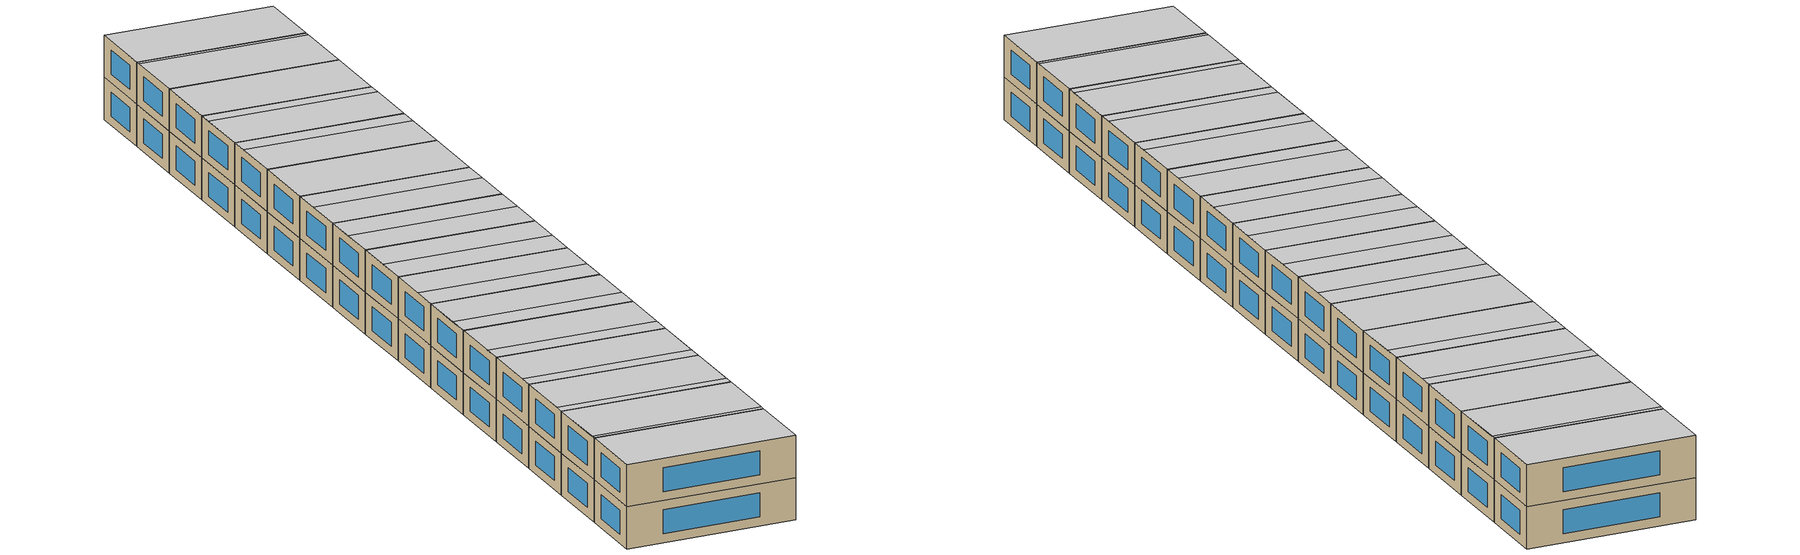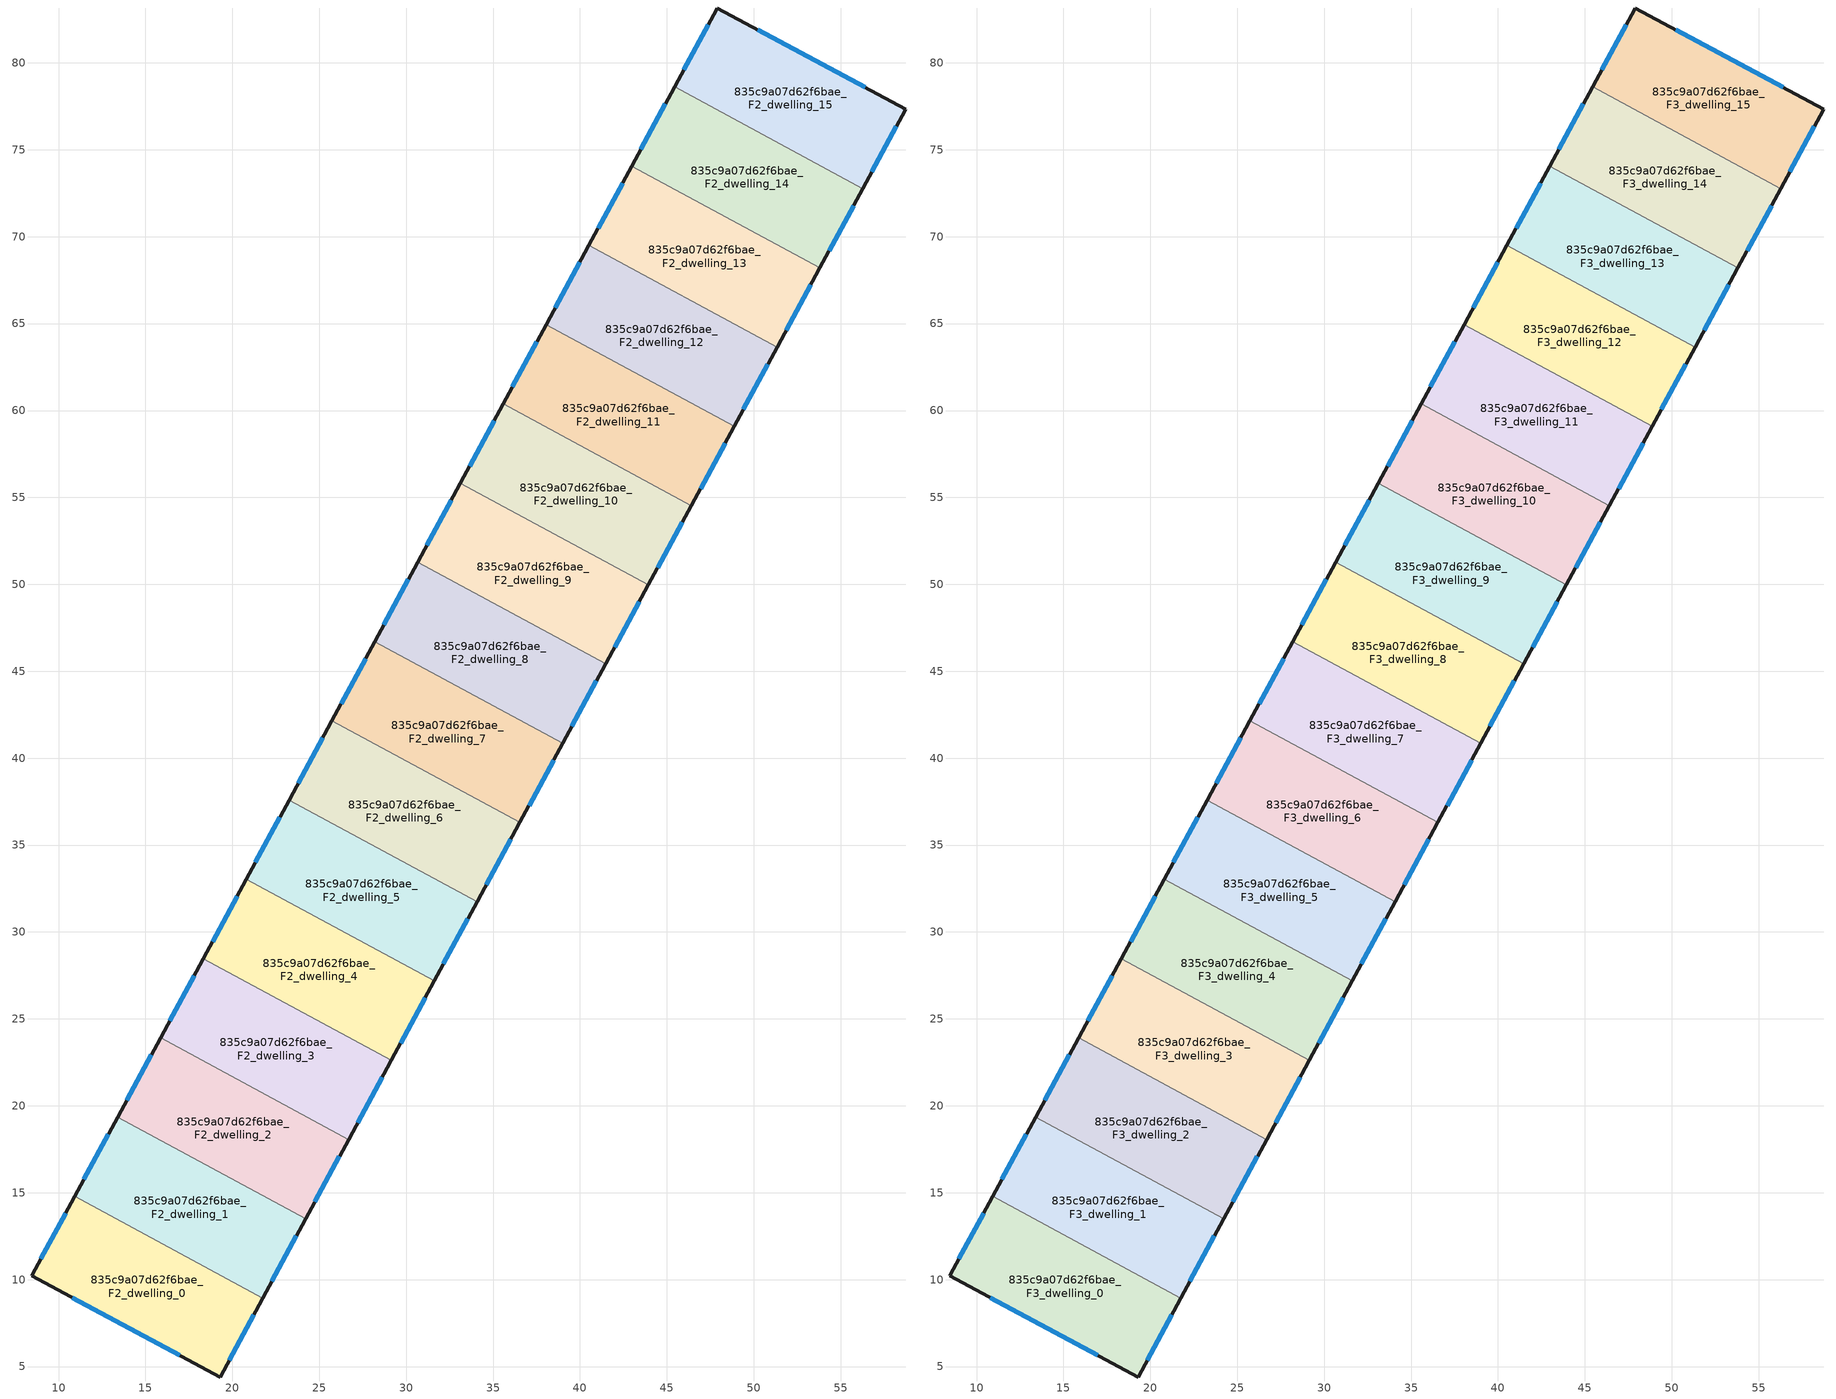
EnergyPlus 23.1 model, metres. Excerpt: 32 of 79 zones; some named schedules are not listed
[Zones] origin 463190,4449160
835c9a07d62f6bae_F2_dwelling_0
 floor to 835c9a07d62f6bae_F1_dwelling_0 (EU_floor_Construction): 21.75,8.94 19.29,4.4 8.46,10.21 10.94,14.79 z6
 wall outside (EU_wall_Construction): 10.94,14.79 8.46,10.21 19.29,4.4 21.75,8.94 z6:9
 wall to 835c9a07d62f6bae_F2_dwelling_1 (EU_wall_Construction): 21.75,8.94 10.94,14.79 z6:9
 window (EU_Window_Construction): 10.78,8.97 16.97,5.64 / 10.41,13.81 8.99,11.19 / 19.82,5.37 21.23,7.97 z6.64:8.36
835c9a07d62f6bae_F2_dwelling_1
 floor to 835c9a07d62f6bae_F1_dwelling_1 (EU_floor_Construction): 24.22,13.5 21.75,8.94 10.94,14.79 13.4,19.35 z6
 wall outside (EU_wall_Construction): 13.4,19.35 10.94,14.79 / 21.75,8.94 24.22,13.5 z6:9
 wall to 835c9a07d62f6bae_F2_dwelling_2 (EU_wall_Construction): 24.22,13.5 13.4,19.35 z6:9
 window (EU_Window_Construction): 12.87,18.37 11.46,15.77 / 22.28,9.92 23.69,12.53 z6.64:8.36
835c9a07d62f6bae_F2_dwelling_10
 floor to 835c9a07d62f6bae_F1_dwelling_10 (EU_floor_Construction): 46.41,54.54 43.94,49.98 33.12,55.83 35.59,60.38 z6
 wall outside (EU_wall_Construction): 35.59,60.38 33.12,55.83 / 43.94,49.98 46.41,54.54 z6:9
 wall to 835c9a07d62f6bae_F2_dwelling_9 (EU_wall_Construction): 33.12,55.83 43.94,49.98 z6:9
 wall to 835c9a07d62f6bae_F2_dwelling_11 (EU_wall_Construction): 46.41,54.54 35.59,60.38 z6:9
 window (EU_Window_Construction): 35.06,59.41 33.65,56.8 / 44.47,50.95 45.88,53.56 z6.64:8.36
835c9a07d62f6bae_F2_dwelling_11
 floor to 835c9a07d62f6bae_F1_dwelling_11 (EU_floor_Construction): 48.87,59.09 46.41,54.54 35.59,60.38 38.05,64.94 z6
 wall outside (EU_wall_Construction): 38.05,64.94 35.59,60.38 / 46.41,54.54 48.87,59.09 z6:9
 wall to 835c9a07d62f6bae_F2_dwelling_12 (EU_wall_Construction): 48.87,59.09 38.05,64.94 z6:9
 window (EU_Window_Construction): 37.52,63.97 36.11,61.36 / 46.93,55.51 48.34,58.12 z6.64:8.36
835c9a07d62f6bae_F2_dwelling_12
 floor to 835c9a07d62f6bae_F1_dwelling_12 (EU_floor_Construction): 51.33,63.65 48.87,59.09 38.05,64.94 40.51,69.5 z6
 wall outside (EU_wall_Construction): 40.51,69.5 38.05,64.94 / 48.87,59.09 51.33,63.65 z6:9
 wall to 835c9a07d62f6bae_F2_dwelling_13 (EU_wall_Construction): 51.33,63.65 40.51,69.5 z6:9
 window (EU_Window_Construction): 39.99,68.52 38.58,65.92 / 49.4,60.07 50.81,62.67 z6.64:8.36
835c9a07d62f6bae_F2_dwelling_13
 floor to 835c9a07d62f6bae_F1_dwelling_13 (EU_floor_Construction): 53.8,68.21 51.33,63.65 40.51,69.5 42.98,74.06 z6
 wall outside (EU_wall_Construction): 42.98,74.06 40.51,69.5 / 51.33,63.65 53.8,68.21 z6:9
 wall to 835c9a07d62f6bae_F2_dwelling_14 (EU_wall_Construction): 53.8,68.21 42.98,74.06 z6:9
 window (EU_Window_Construction): 42.45,73.08 41.04,70.48 / 51.86,64.63 53.27,67.23 z6.64:8.36
835c9a07d62f6bae_F2_dwelling_14
 floor to 835c9a07d62f6bae_F1_dwelling_14 (EU_floor_Construction): 56.26,72.77 53.8,68.21 42.98,74.06 45.44,78.62 z6
 wall outside (EU_wall_Construction): 45.44,78.62 42.98,74.06 / 53.8,68.21 56.26,72.77 z6:9
 wall to 835c9a07d62f6bae_F2_dwelling_15 (EU_wall_Construction): 56.26,72.77 45.44,78.62 z6:9
 window (EU_Window_Construction): 44.91,77.64 43.51,75.04 / 54.33,69.19 55.74,71.79 z6.64:8.36
835c9a07d62f6bae_F2_dwelling_15
 floor to 835c9a07d62f6bae_F1_dwelling_15 (EU_floor_Construction): 58.74,77.34 56.26,72.77 45.44,78.62 47.9,83.16 z6
 wall outside (EU_wall_Construction): 56.26,72.77 58.74,77.34 47.9,83.16 45.44,78.62 z6:9
 window (EU_Window_Construction): 47.37,82.18 45.97,79.59 / 56.42,78.59 50.22,81.91 / 56.79,73.75 58.21,76.36 z6.64:8.36
835c9a07d62f6bae_F2_dwelling_2
 floor to 835c9a07d62f6bae_F1_dwelling_2 (EU_floor_Construction): 26.68,18.06 24.22,13.5 13.4,19.35 15.87,23.91 z6
 wall outside (EU_wall_Construction): 15.87,23.91 13.4,19.35 / 24.22,13.5 26.68,18.06 z6:9
 wall to 835c9a07d62f6bae_F2_dwelling_3 (EU_wall_Construction): 26.68,18.06 15.87,23.91 z6:9
 window (EU_Window_Construction): 15.34,22.93 13.93,20.33 / 24.75,14.48 26.15,17.09 z6.64:8.36
835c9a07d62f6bae_F2_dwelling_3
 floor to 835c9a07d62f6bae_F1_dwelling_3 (EU_floor_Construction): 29.15,22.62 26.68,18.06 15.87,23.91 18.33,28.47 z6
 wall outside (EU_wall_Construction): 18.33,28.47 15.87,23.91 / 26.68,18.06 29.15,22.62 z6:9
 wall to 835c9a07d62f6bae_F2_dwelling_4 (EU_wall_Construction): 29.15,22.62 18.33,28.47 z6:9
 window (EU_Window_Construction): 17.8,27.49 16.39,24.89 / 27.21,19.04 28.62,21.65 z6.64:8.36
835c9a07d62f6bae_F2_dwelling_4
 floor to 835c9a07d62f6bae_F1_dwelling_4 (EU_floor_Construction): 31.61,27.18 29.15,22.62 18.33,28.47 20.8,33.03 z6
 wall outside (EU_wall_Construction): 20.8,33.03 18.33,28.47 / 29.15,22.62 31.61,27.18 z6:9
 wall to 835c9a07d62f6bae_F2_dwelling_5 (EU_wall_Construction): 31.61,27.18 20.8,33.03 z6:9
 window (EU_Window_Construction): 20.27,32.05 18.86,29.45 / 29.68,23.6 31.09,26.21 z6.64:8.36
835c9a07d62f6bae_F2_dwelling_5
 floor to 835c9a07d62f6bae_F1_dwelling_5 (EU_floor_Construction): 34.08,31.74 31.61,27.18 20.8,33.03 23.26,37.59 z6
 wall outside (EU_wall_Construction): 23.26,37.59 20.8,33.03 / 31.61,27.18 34.08,31.74 z6:9
 wall to 835c9a07d62f6bae_F2_dwelling_6 (EU_wall_Construction): 34.08,31.74 23.26,37.59 z6:9
 window (EU_Window_Construction): 22.73,36.61 21.32,34.01 / 32.14,28.16 33.55,30.76 z6.64:8.36
835c9a07d62f6bae_F2_dwelling_6
 floor to 835c9a07d62f6bae_F1_dwelling_6 (EU_floor_Construction): 36.54,36.3 34.08,31.74 23.26,37.59 25.73,42.15 z6
 wall outside (EU_wall_Construction): 25.73,42.15 23.26,37.59 / 34.08,31.74 36.54,36.3 z6:9
 wall to 835c9a07d62f6bae_F2_dwelling_7 (EU_wall_Construction): 36.54,36.3 25.73,42.15 z6:9
 window (EU_Window_Construction): 25.2,41.17 23.79,38.57 / 34.61,32.72 36.02,35.32 z6.64:8.36
835c9a07d62f6bae_F2_dwelling_7
 floor to 835c9a07d62f6bae_F1_dwelling_7 (EU_floor_Construction): 39.01,40.86 36.54,36.3 25.73,42.15 28.19,46.71 z6
 wall outside (EU_wall_Construction): 28.19,46.71 25.73,42.15 / 36.54,36.3 39.01,40.86 z6:9
 wall to 835c9a07d62f6bae_F2_dwelling_8 (EU_wall_Construction): 39.01,40.86 28.19,46.71 z6:9
 window (EU_Window_Construction): 27.66,45.73 26.25,43.12 / 37.07,37.28 38.48,39.88 z6.64:8.36
835c9a07d62f6bae_F2_dwelling_8
 floor to 835c9a07d62f6bae_F1_dwelling_8 (EU_floor_Construction): 41.47,45.42 39.01,40.86 28.19,46.71 30.66,51.27 z6
 wall outside (EU_wall_Construction): 30.66,51.27 28.19,46.71 / 39.01,40.86 41.47,45.42 z6:9
 wall to 835c9a07d62f6bae_F2_dwelling_9 (EU_wall_Construction): 41.47,45.42 30.66,51.27 z6:9
 window (EU_Window_Construction): 30.13,50.29 28.72,47.68 / 39.54,41.84 40.95,44.44 z6.64:8.36
835c9a07d62f6bae_F2_dwelling_9
 floor to 835c9a07d62f6bae_F1_dwelling_9 (EU_floor_Construction): 43.94,49.98 41.47,45.42 30.66,51.27 33.12,55.83 z6
 wall outside (EU_wall_Construction): 33.12,55.83 30.66,51.27 / 41.47,45.42 43.94,49.98 z6:9
 window (EU_Window_Construction): 32.59,54.85 31.18,52.24 / 42,46.39 43.41,49 z6.64:8.36
835c9a07d62f6bae_F3_dwelling_0
 floor to 835c9a07d62f6bae_F2_dwelling_0 (EU_floor_Construction): 21.75,8.94 19.29,4.4 8.46,10.21 10.94,14.79 z9
 wall outside (EU_wall_Construction): 10.94,14.79 8.46,10.21 19.29,4.4 21.75,8.94 z9:12
 wall to 835c9a07d62f6bae_F3_dwelling_1 (EU_wall_Construction): 21.75,8.94 10.94,14.79 z9:12
 window (EU_Window_Construction): 10.78,8.97 16.97,5.64 / 10.41,13.81 8.99,11.19 / 19.82,5.37 21.23,7.97 z9.64:11.36
 ceiling to 835c9a07d62f6bae_F4_dwelling_0 (EU_floor_Construction): 19.29,4.4 21.75,8.94 10.94,14.79 8.46,10.21 z12
835c9a07d62f6bae_F3_dwelling_1
 floor to 835c9a07d62f6bae_F2_dwelling_1 (EU_floor_Construction): 24.22,13.5 21.75,8.94 10.94,14.79 13.4,19.35 z9
 wall outside (EU_wall_Construction): 13.4,19.35 10.94,14.79 / 21.75,8.94 24.22,13.5 z9:12
 wall to 835c9a07d62f6bae_F3_dwelling_2 (EU_wall_Construction): 24.22,13.5 13.4,19.35 z9:12
 window (EU_Window_Construction): 12.87,18.37 11.46,15.77 / 22.28,9.92 23.69,12.53 z9.64:11.36
 ceiling to 835c9a07d62f6bae_F4_dwelling_1 (EU_floor_Construction): 21.92,9.25 24.22,13.5 13.4,19.35 11.1,15.09 z12
 ceiling to 835c9a07d62f6bae_F4_dwelling_0 (EU_floor_Construction): 21.75,8.94 21.92,9.25 11.1,15.09 10.94,14.79 z12
835c9a07d62f6bae_F3_dwelling_10
 floor to 835c9a07d62f6bae_F2_dwelling_10 (EU_floor_Construction): 46.41,54.54 43.94,49.98 33.12,55.83 35.59,60.38 z9
 wall outside (EU_wall_Construction): 35.59,60.38 33.12,55.83 / 43.94,49.98 46.41,54.54 z9:12
 wall to 835c9a07d62f6bae_F3_dwelling_9 (EU_wall_Construction): 33.12,55.83 43.94,49.98 z9:12
 wall to 835c9a07d62f6bae_F3_dwelling_11 (EU_wall_Construction): 46.41,54.54 35.59,60.38 z9:12
 window (EU_Window_Construction): 35.06,59.41 33.65,56.8 / 44.47,50.95 45.88,53.56 z9.64:11.36
 ceiling adiabatic (EU_roof_Construction): 43.94,49.98 46.41,54.54 35.59,60.38 33.12,55.83 z12
835c9a07d62f6bae_F3_dwelling_11
 floor to 835c9a07d62f6bae_F2_dwelling_11 (EU_floor_Construction): 48.87,59.09 46.41,54.54 35.59,60.38 38.05,64.94 z9
 wall outside (EU_wall_Construction): 38.05,64.94 35.59,60.38 / 46.41,54.54 48.87,59.09 z9:12
 wall to 835c9a07d62f6bae_F3_dwelling_12 (EU_wall_Construction): 48.87,59.09 38.05,64.94 z9:12
 window (EU_Window_Construction): 37.52,63.97 36.11,61.36 / 46.93,55.51 48.34,58.12 z9.64:11.36
 ceiling to 835c9a07d62f6bae_F4_dwelling_10 (EU_floor_Construction): 46.4,54.54 48.21,57.88 37.39,63.73 35.59,60.38 z12
 ceiling to 835c9a07d62f6bae_F4_dwelling_11 (EU_floor_Construction): 48.21,57.88 48.87,59.09 38.05,64.94 37.39,63.73 z12
835c9a07d62f6bae_F3_dwelling_12
 floor to 835c9a07d62f6bae_F2_dwelling_12 (EU_floor_Construction): 51.33,63.65 48.87,59.09 38.05,64.94 40.51,69.5 z9
 wall outside (EU_wall_Construction): 40.51,69.5 38.05,64.94 / 48.87,59.09 51.33,63.65 z9:12
 wall to 835c9a07d62f6bae_F3_dwelling_13 (EU_wall_Construction): 51.33,63.65 40.51,69.5 z9:12
 window (EU_Window_Construction): 39.99,68.52 38.58,65.92 / 49.4,60.07 50.81,62.67 z9.64:11.36
 ceiling to 835c9a07d62f6bae_F4_dwelling_11 (EU_floor_Construction): 48.87,59.09 50.84,62.74 40.02,68.59 38.05,64.94 z12
 ceiling to 835c9a07d62f6bae_F4_dwelling_12 (EU_floor_Construction): 50.84,62.74 51.33,63.65 40.51,69.5 40.02,68.59 z12
835c9a07d62f6bae_F3_dwelling_13
 floor to 835c9a07d62f6bae_F2_dwelling_13 (EU_floor_Construction): 53.8,68.21 51.33,63.65 40.51,69.5 42.98,74.06 z9
 wall outside (EU_wall_Construction): 42.98,74.06 40.51,69.5 / 51.33,63.65 53.8,68.21 z9:12
 wall to 835c9a07d62f6bae_F3_dwelling_14 (EU_wall_Construction): 53.8,68.21 42.98,74.06 z9:12
 window (EU_Window_Construction): 42.45,73.08 41.04,70.48 / 51.86,64.63 53.27,67.23 z9.64:11.36
 ceiling adiabatic (EU_roof_Construction): 51.33,63.65 53.8,68.21 42.98,74.06 40.51,69.5 z12
835c9a07d62f6bae_F3_dwelling_14
 floor to 835c9a07d62f6bae_F2_dwelling_14 (EU_floor_Construction): 56.26,72.77 53.8,68.21 42.98,74.06 45.44,78.62 z9
 wall outside (EU_wall_Construction): 45.44,78.62 42.98,74.06 / 53.8,68.21 56.26,72.77 z9:12
 wall to 835c9a07d62f6bae_F3_dwelling_15 (EU_wall_Construction): 56.26,72.77 45.44,78.62 z9:12
 window (EU_Window_Construction): 44.91,77.64 43.51,75.04 / 54.33,69.19 55.74,71.79 z9.64:11.36
 ceiling to 835c9a07d62f6bae_F4_dwelling_14 (EU_floor_Construction): 56.1,72.46 56.26,72.77 45.44,78.62 45.28,78.31 z12
 ceiling adiabatic (EU_roof_Construction): 53.8,68.21 56.1,72.46 45.28,78.31 42.98,74.06 z12
835c9a07d62f6bae_F3_dwelling_15
 floor to 835c9a07d62f6bae_F2_dwelling_15 (EU_floor_Construction): 58.74,77.34 56.26,72.77 45.44,78.62 47.9,83.16 z9
 wall outside (EU_wall_Construction): 56.26,72.77 58.74,77.34 47.9,83.16 45.44,78.62 z9:12
 window (EU_Window_Construction): 47.37,82.18 45.97,79.59 / 56.42,78.59 50.22,81.91 / 56.79,73.75 58.21,76.36 z9.64:11.36
 ceiling to 835c9a07d62f6bae_F4_dwelling_14 (EU_floor_Construction): 56.26,72.77 58.74,77.34 47.9,83.16 45.44,78.62 z12
835c9a07d62f6bae_F3_dwelling_2
 floor to 835c9a07d62f6bae_F2_dwelling_2 (EU_floor_Construction): 26.68,18.06 24.22,13.5 13.4,19.35 15.87,23.91 z9
 wall outside (EU_wall_Construction): 15.87,23.91 13.4,19.35 / 24.22,13.5 26.68,18.06 z9:12
 wall to 835c9a07d62f6bae_F3_dwelling_3 (EU_wall_Construction): 26.68,18.06 15.87,23.91 z9:12
 window (EU_Window_Construction): 15.34,22.93 13.93,20.33 / 24.75,14.48 26.15,17.09 z9.64:11.36
 ceiling to 835c9a07d62f6bae_F4_dwelling_2 (EU_floor_Construction): 24.55,14.11 26.68,18.06 15.87,23.91 13.73,19.96 z12
 ceiling to 835c9a07d62f6bae_F4_dwelling_1 (EU_floor_Construction): 24.22,13.5 24.55,14.11 13.73,19.96 13.4,19.35 z12
835c9a07d62f6bae_F3_dwelling_3
 floor to 835c9a07d62f6bae_F2_dwelling_3 (EU_floor_Construction): 29.15,22.62 26.68,18.06 15.87,23.91 18.33,28.47 z9
 wall outside (EU_wall_Construction): 18.33,28.47 15.87,23.91 / 26.68,18.06 29.15,22.62 z9:12
 wall to 835c9a07d62f6bae_F3_dwelling_4 (EU_wall_Construction): 29.15,22.62 18.33,28.47 z9:12
 window (EU_Window_Construction): 17.8,27.49 16.39,24.89 / 27.21,19.04 28.62,21.65 z9.64:11.36
 ceiling to 835c9a07d62f6bae_F4_dwelling_3 (EU_floor_Construction): 27.18,18.97 29.15,22.62 18.33,28.47 16.36,24.82 z12
 ceiling to 835c9a07d62f6bae_F4_dwelling_2 (EU_floor_Construction): 26.68,18.06 27.18,18.97 16.36,24.82 15.87,23.91 z12
835c9a07d62f6bae_F3_dwelling_4
 floor to 835c9a07d62f6bae_F2_dwelling_4 (EU_floor_Construction): 31.61,27.18 29.15,22.62 18.33,28.47 20.8,33.03 z9
 wall outside (EU_wall_Construction): 20.8,33.03 18.33,28.47 / 29.15,22.62 31.61,27.18 z9:12
 wall to 835c9a07d62f6bae_F3_dwelling_5 (EU_wall_Construction): 31.61,27.18 20.8,33.03 z9:12
 window (EU_Window_Construction): 20.27,32.05 18.86,29.45 / 29.68,23.6 31.09,26.21 z9.64:11.36
 ceiling to 835c9a07d62f6bae_F4_dwelling_3 (EU_floor_Construction): 29.15,22.62 29.81,23.84 18.99,29.68 18.33,28.47 z12
 ceiling adiabatic (EU_roof_Construction): 29.81,23.84 29.15,22.62 31.61,27.18 20.8,33.03 18.33,28.47 18.99,29.68 z12
835c9a07d62f6bae_F3_dwelling_5
 floor to 835c9a07d62f6bae_F2_dwelling_5 (EU_floor_Construction): 34.08,31.74 31.61,27.18 20.8,33.03 23.26,37.59 z9
 wall outside (EU_wall_Construction): 23.26,37.59 20.8,33.03 / 31.61,27.18 34.08,31.74 z9:12
 wall to 835c9a07d62f6bae_F3_dwelling_6 (EU_wall_Construction): 34.08,31.74 23.26,37.59 z9:12
 window (EU_Window_Construction): 22.73,36.61 21.32,34.01 / 32.14,28.16 33.55,30.76 z9.64:11.36
 ceiling to 835c9a07d62f6bae_F4_dwelling_5 (EU_floor_Construction): 32.44,28.7 34.08,31.74 23.26,37.59 21.62,34.55 z12
 ceiling to 835c9a07d62f6bae_F4_dwelling_4 (EU_floor_Construction): 31.61,27.18 32.44,28.7 21.62,34.55 20.8,33.03 z12
835c9a07d62f6bae_F3_dwelling_6
 floor to 835c9a07d62f6bae_F2_dwelling_6 (EU_floor_Construction): 36.54,36.3 34.08,31.74 23.26,37.59 25.73,42.15 z9
 wall outside (EU_wall_Construction): 25.73,42.15 23.26,37.59 / 34.08,31.74 36.54,36.3 z9:12
 wall to 835c9a07d62f6bae_F3_dwelling_7 (EU_wall_Construction): 36.54,36.3 25.73,42.15 z9:12
 window (EU_Window_Construction): 25.2,41.17 23.79,38.57 / 34.61,32.72 36.02,35.32 z9.64:11.36
 ceiling to 835c9a07d62f6bae_F4_dwelling_6 (EU_floor_Construction): 35.07,33.57 36.54,36.3 25.73,42.15 24.25,39.41 z12
 ceiling to 835c9a07d62f6bae_F4_dwelling_5 (EU_floor_Construction): 34.08,31.74 35.07,33.57 24.25,39.41 23.26,37.59 z12
835c9a07d62f6bae_F3_dwelling_7
 floor to 835c9a07d62f6bae_F2_dwelling_7 (EU_floor_Construction): 39.01,40.86 36.54,36.3 25.73,42.15 28.19,46.71 z9
 wall outside (EU_wall_Construction): 28.19,46.71 25.73,42.15 / 36.54,36.3 39.01,40.86 z9:12
 wall to 835c9a07d62f6bae_F3_dwelling_8 (EU_wall_Construction): 39.01,40.86 28.19,46.71 z9:12
 window (EU_Window_Construction): 27.66,45.73 26.25,43.12 / 37.07,37.28 38.48,39.88 z9.64:11.36
 ceiling to 835c9a07d62f6bae_F4_dwelling_7 (EU_floor_Construction): 37.7,38.43 39.01,40.86 28.19,46.71 26.88,44.28 z12
 ceiling to 835c9a07d62f6bae_F4_dwelling_6 (EU_floor_Construction): 36.54,36.3 37.7,38.43 26.88,44.28 25.73,42.15 z12
835c9a07d62f6bae_F3_dwelling_8
 floor to 835c9a07d62f6bae_F2_dwelling_8 (EU_floor_Construction): 41.47,45.42 39.01,40.86 28.19,46.71 30.66,51.27 z9
 wall outside (EU_wall_Construction): 30.66,51.27 28.19,46.71 / 39.01,40.86 41.47,45.42 z9:12
 wall to 835c9a07d62f6bae_F3_dwelling_9 (EU_wall_Construction): 41.47,45.42 30.66,51.27 z9:12
 window (EU_Window_Construction): 30.13,50.29 28.72,47.68 / 39.54,41.84 40.95,44.44 z9.64:11.36
 ceiling adiabatic (EU_roof_Construction): 40.32,43.29 41.47,45.42 30.66,51.27 29.51,49.14 z12
 ceiling to 835c9a07d62f6bae_F4_dwelling_7 (EU_floor_Construction): 39.01,40.86 40.32,43.29 29.51,49.14 28.19,46.71 z12
835c9a07d62f6bae_F3_dwelling_9
 floor to 835c9a07d62f6bae_F2_dwelling_9 (EU_floor_Construction): 43.94,49.98 41.47,45.42 30.66,51.27 33.12,55.83 z9
 wall outside (EU_wall_Construction): 33.12,55.83 30.66,51.27 / 41.47,45.42 43.94,49.98 z9:12
 window (EU_Window_Construction): 32.59,54.85 31.18,52.24 / 42,46.39 43.41,49 z9.64:11.36
 ceiling adiabatic (EU_roof_Construction): 41.47,45.42 42.95,48.15 32.14,54 30.66,51.27 z12
 ceiling to 835c9a07d62f6bae_F4_dwelling_9 (EU_floor_Construction): 42.95,48.15 43.94,49.98 33.12,55.83 32.14,54 z12
[Building]
EU S2 Campaign: North Axis=0; Terrain=City; Solar Distribution=FullExterior
[Site:Location]
Yerevan-Zvartnots.Intl.AP: Latitude=40.15; Longitude=44.383; Time Zone=4; Elevation=854
[SizingPeriod:WeatherFileDays]
AnnualSizingPeriod: Begin Month=1; Begin Day of Month=1; End Month=12; End Day of Month=31; Day of Week for Start Day=Monday; Use Weather File Daylight Saving Period=No; Use Weather File Rain and Snow Indicators=No
[MATERIAL]
EU_InternalMass_Material: Roughness=MediumRough; Thickness=0.1; Conductivity=1; Density=1800; Specific Heat=900; Thermal Absorptance=0.9; Solar Absorptance=0.7; Visible Absorptance=0.7
[MATERIAL:NOMASS] Roughness=MediumRough; Thermal Absorptance=0.9; Solar Absorptance=0.7; Visible Absorptance=0.7
Name | Thermal Resistance
EU_wall_NoMass | 1.05043
EU_roof_NoMass | 1.45357
EU_floor_NoMass | 0.478065
[WINDOWMATERIAL:SIMPLEGLAZINGSYSTEM]
EU_Window_SimpleGlazing: UFactor=2.5566; Solar Heat Gain Coefficient=0.75; Visible Transmittance=0.75
[CONSTRUCTION]
EU_wall_Construction: EU_wall_NoMass
EU_roof_Construction: EU_roof_NoMass
EU_floor_Construction: EU_floor_NoMass
EU_Window_Construction: EU_Window_SimpleGlazing
EU_InternalMass_Construction: EU_InternalMass_Material
[ZONE] Type=1; Multiplier=1; Ceiling Height=autocalculate; Floor Area=autocalculate; Part of Total Floor Area=Yes
Name | Volume
835c9a07d62f6bae_F2_dwelling_0; 835c9a07d62f6bae_F3_dwelling_0 | 191.201
835c9a07d62f6bae_F2_dwelling_1; 835c9a07d62f6bae_F3_dwelling_1; 835c9a07d62f6bae_F2_dwelling_7; 835c9a07d62f6bae_F3_dwelling_7 | 191.203
835c9a07d62f6bae_F2_dwelling_10; 835c9a07d62f6bae_F3_dwelling_10 | 191.19
835c9a07d62f6bae_F2_dwelling_11; 835c9a07d62f6bae_F3_dwelling_11 | 191.226
835c9a07d62f6bae_F2_dwelling_12; 835c9a07d62f6bae_F3_dwelling_12 | 191.196
835c9a07d62f6bae_F2_dwelling_13; 835c9a07d62f6bae_F3_dwelling_13 | 191.212
835c9a07d62f6bae_F2_dwelling_14; 835c9a07d62f6bae_F3_dwelling_14; 835c9a07d62f6bae_F2_dwelling_15; 835c9a07d62f6bae_F3_dwelling_15 | 191.209
835c9a07d62f6bae_F2_dwelling_2; 835c9a07d62f6bae_F3_dwelling_2; 835c9a07d62f6bae_F2_dwelling_4; 835c9a07d62f6bae_F3_dwelling_4 | 191.223
835c9a07d62f6bae_F2_dwelling_3; 835c9a07d62f6bae_F3_dwelling_3 | 191.224
835c9a07d62f6bae_F2_dwelling_5; 835c9a07d62f6bae_F3_dwelling_5 | 191.205
835c9a07d62f6bae_F2_dwelling_6; 835c9a07d62f6bae_F3_dwelling_6 | 191.204
835c9a07d62f6bae_F2_dwelling_8; 835c9a07d62f6bae_F3_dwelling_8 | 191.222
835c9a07d62f6bae_F2_dwelling_9; 835c9a07d62f6bae_F3_dwelling_9 | 191.225
[INTERNALMASS] Construction=EU_InternalMass_Construction
Name | Zone or ZoneList | Surface Area
835c9a07d62f6bae_F2_dwelling_0_EU_InternalMass | 835c9a07d62f6bae_F2_dwelling_0 | 63.7336
835c9a07d62f6bae_F2_dwelling_1_EU_InternalMass | 835c9a07d62f6bae_F2_dwelling_1 | 63.7345
835c9a07d62f6bae_F2_dwelling_2_EU_InternalMass | 835c9a07d62f6bae_F2_dwelling_2 | 63.7411
835c9a07d62f6bae_F2_dwelling_3_EU_InternalMass | 835c9a07d62f6bae_F2_dwelling_3 | 63.7415
835c9a07d62f6bae_F2_dwelling_4_EU_InternalMass | 835c9a07d62f6bae_F2_dwelling_4 | 63.7408
835c9a07d62f6bae_F2_dwelling_5_EU_InternalMass | 835c9a07d62f6bae_F2_dwelling_5 | 63.7352
835c9a07d62f6bae_F2_dwelling_6_EU_InternalMass | 835c9a07d62f6bae_F2_dwelling_6 | 63.7346
835c9a07d62f6bae_F2_dwelling_7_EU_InternalMass | 835c9a07d62f6bae_F2_dwelling_7 | 63.7346
835c9a07d62f6bae_F2_dwelling_8_EU_InternalMass | 835c9a07d62f6bae_F2_dwelling_8 | 63.7406
835c9a07d62f6bae_F2_dwelling_9_EU_InternalMass | 835c9a07d62f6bae_F2_dwelling_9 | 63.7416
835c9a07d62f6bae_F2_dwelling_10_EU_InternalMass | 835c9a07d62f6bae_F2_dwelling_10 | 63.7301
835c9a07d62f6bae_F2_dwelling_11_EU_InternalMass | 835c9a07d62f6bae_F2_dwelling_11 | 63.742
835c9a07d62f6bae_F2_dwelling_12_EU_InternalMass | 835c9a07d62f6bae_F2_dwelling_12 | 63.732
835c9a07d62f6bae_F2_dwelling_13_EU_InternalMass | 835c9a07d62f6bae_F2_dwelling_13 | 63.7372
835c9a07d62f6bae_F2_dwelling_14_EU_InternalMass | 835c9a07d62f6bae_F2_dwelling_14 | 63.7365
835c9a07d62f6bae_F2_dwelling_15_EU_InternalMass | 835c9a07d62f6bae_F2_dwelling_15 | 63.7363
835c9a07d62f6bae_F3_dwelling_0_EU_InternalMass | 835c9a07d62f6bae_F3_dwelling_0 | 63.7336
835c9a07d62f6bae_F3_dwelling_1_EU_InternalMass | 835c9a07d62f6bae_F3_dwelling_1 | 63.7345
835c9a07d62f6bae_F3_dwelling_2_EU_InternalMass | 835c9a07d62f6bae_F3_dwelling_2 | 63.7411
835c9a07d62f6bae_F3_dwelling_3_EU_InternalMass | 835c9a07d62f6bae_F3_dwelling_3 | 63.7415
835c9a07d62f6bae_F3_dwelling_4_EU_InternalMass | 835c9a07d62f6bae_F3_dwelling_4 | 63.7408
835c9a07d62f6bae_F3_dwelling_5_EU_InternalMass | 835c9a07d62f6bae_F3_dwelling_5 | 63.7352
835c9a07d62f6bae_F3_dwelling_6_EU_InternalMass | 835c9a07d62f6bae_F3_dwelling_6 | 63.7346
835c9a07d62f6bae_F3_dwelling_7_EU_InternalMass | 835c9a07d62f6bae_F3_dwelling_7 | 63.7346
835c9a07d62f6bae_F3_dwelling_8_EU_InternalMass | 835c9a07d62f6bae_F3_dwelling_8 | 63.7406
835c9a07d62f6bae_F3_dwelling_9_EU_InternalMass | 835c9a07d62f6bae_F3_dwelling_9 | 63.7416
835c9a07d62f6bae_F3_dwelling_10_EU_InternalMass | 835c9a07d62f6bae_F3_dwelling_10 | 63.7301
835c9a07d62f6bae_F3_dwelling_11_EU_InternalMass | 835c9a07d62f6bae_F3_dwelling_11 | 63.742
835c9a07d62f6bae_F3_dwelling_12_EU_InternalMass | 835c9a07d62f6bae_F3_dwelling_12 | 63.732
835c9a07d62f6bae_F3_dwelling_13_EU_InternalMass | 835c9a07d62f6bae_F3_dwelling_13 | 63.7372
835c9a07d62f6bae_F3_dwelling_14_EU_InternalMass | 835c9a07d62f6bae_F3_dwelling_14 | 63.7365
835c9a07d62f6bae_F3_dwelling_15_EU_InternalMass | 835c9a07d62f6bae_F3_dwelling_15 | 63.7363
[OTHEREQUIPMENT] Fuel Type=Electricity; Design Level Calculation Method=Watts/Area; Power per Zone Floor Area=1; Fraction Latent=0; Fraction Radiant=0; Fraction Lost=0; Carbon Dioxide Generation Rate=0; EndUse Subcategory=EU_Step8_InternalGains
Name | Zone or ZoneList or Space or SpaceList | Schedule
EU_Step8_InternalGain_835c9a07d62f6bae_F2_dwelling_0_f000 | 835c9a07d62f6bae_F2_dwelling_0 | EU_Step8_GainSchedule_835c9a07d62f6bae_F2_dwelling_0_f000
EU_Step8_InternalGain_835c9a07d62f6bae_F2_dwelling_1_f000 | 835c9a07d62f6bae_F2_dwelling_1 | EU_Step8_GainSchedule_835c9a07d62f6bae_F2_dwelling_1_f000
EU_Step8_InternalGain_835c9a07d62f6bae_F2_dwelling_2_f000 | 835c9a07d62f6bae_F2_dwelling_2 | EU_Step8_GainSchedule_835c9a07d62f6bae_F2_dwelling_2_f000
EU_Step8_InternalGain_835c9a07d62f6bae_F2_dwelling_3_f000 | 835c9a07d62f6bae_F2_dwelling_3 | EU_Step8_GainSchedule_835c9a07d62f6bae_F2_dwelling_3_f000
EU_Step8_InternalGain_835c9a07d62f6bae_F2_dwelling_4_f000 | 835c9a07d62f6bae_F2_dwelling_4 | EU_Step8_GainSchedule_835c9a07d62f6bae_F2_dwelling_4_f000
EU_Step8_InternalGain_835c9a07d62f6bae_F2_dwelling_5_f000 | 835c9a07d62f6bae_F2_dwelling_5 | EU_Step8_GainSchedule_835c9a07d62f6bae_F2_dwelling_5_f000
EU_Step8_InternalGain_835c9a07d62f6bae_F2_dwelling_6_f000 | 835c9a07d62f6bae_F2_dwelling_6 | EU_Step8_GainSchedule_835c9a07d62f6bae_F2_dwelling_6_f000
EU_Step8_InternalGain_835c9a07d62f6bae_F2_dwelling_7_f000 | 835c9a07d62f6bae_F2_dwelling_7 | EU_Step8_GainSchedule_835c9a07d62f6bae_F2_dwelling_7_f000
EU_Step8_InternalGain_835c9a07d62f6bae_F2_dwelling_8_f000 | 835c9a07d62f6bae_F2_dwelling_8 | EU_Step8_GainSchedule_835c9a07d62f6bae_F2_dwelling_8_f000
EU_Step8_InternalGain_835c9a07d62f6bae_F2_dwelling_9_f000 | 835c9a07d62f6bae_F2_dwelling_9 | EU_Step8_GainSchedule_835c9a07d62f6bae_F2_dwelling_9_f000
EU_Step8_InternalGain_835c9a07d62f6bae_F2_dwelling_10_f000 | 835c9a07d62f6bae_F2_dwelling_10 | EU_Step8_GainSchedule_835c9a07d62f6bae_F2_dwelling_10_f000
EU_Step8_InternalGain_835c9a07d62f6bae_F2_dwelling_11_f000 | 835c9a07d62f6bae_F2_dwelling_11 | EU_Step8_GainSchedule_835c9a07d62f6bae_F2_dwelling_11_f000
EU_Step8_InternalGain_835c9a07d62f6bae_F2_dwelling_12_f000 | 835c9a07d62f6bae_F2_dwelling_12 | EU_Step8_GainSchedule_835c9a07d62f6bae_F2_dwelling_12_f000
EU_Step8_InternalGain_835c9a07d62f6bae_F2_dwelling_13_f000 | 835c9a07d62f6bae_F2_dwelling_13 | EU_Step8_GainSchedule_835c9a07d62f6bae_F2_dwelling_13_f000
EU_Step8_InternalGain_835c9a07d62f6bae_F2_dwelling_14_f000 | 835c9a07d62f6bae_F2_dwelling_14 | EU_Step8_GainSchedule_835c9a07d62f6bae_F2_dwelling_14_f000
EU_Step8_InternalGain_835c9a07d62f6bae_F2_dwelling_15_f000 | 835c9a07d62f6bae_F2_dwelling_15 | EU_Step8_GainSchedule_835c9a07d62f6bae_F2_dwelling_15_f000
EU_Step8_InternalGain_835c9a07d62f6bae_F3_dwelling_0_f000 | 835c9a07d62f6bae_F3_dwelling_0 | EU_Step8_GainSchedule_835c9a07d62f6bae_F3_dwelling_0_f000
EU_Step8_InternalGain_835c9a07d62f6bae_F3_dwelling_1_f000 | 835c9a07d62f6bae_F3_dwelling_1 | EU_Step8_GainSchedule_835c9a07d62f6bae_F3_dwelling_1_f000
EU_Step8_InternalGain_835c9a07d62f6bae_F3_dwelling_2_f000 | 835c9a07d62f6bae_F3_dwelling_2 | EU_Step8_GainSchedule_835c9a07d62f6bae_F3_dwelling_2_f000
EU_Step8_InternalGain_835c9a07d62f6bae_F3_dwelling_3_f000 | 835c9a07d62f6bae_F3_dwelling_3 | EU_Step8_GainSchedule_835c9a07d62f6bae_F3_dwelling_3_f000
EU_Step8_InternalGain_835c9a07d62f6bae_F3_dwelling_4_f000 | 835c9a07d62f6bae_F3_dwelling_4 | EU_Step8_GainSchedule_835c9a07d62f6bae_F3_dwelling_4_f000
EU_Step8_InternalGain_835c9a07d62f6bae_F3_dwelling_5_f000 | 835c9a07d62f6bae_F3_dwelling_5 | EU_Step8_GainSchedule_835c9a07d62f6bae_F3_dwelling_5_f000
EU_Step8_InternalGain_835c9a07d62f6bae_F3_dwelling_6_f000 | 835c9a07d62f6bae_F3_dwelling_6 | EU_Step8_GainSchedule_835c9a07d62f6bae_F3_dwelling_6_f000
EU_Step8_InternalGain_835c9a07d62f6bae_F3_dwelling_7_f000 | 835c9a07d62f6bae_F3_dwelling_7 | EU_Step8_GainSchedule_835c9a07d62f6bae_F3_dwelling_7_f000
EU_Step8_InternalGain_835c9a07d62f6bae_F3_dwelling_8_f000 | 835c9a07d62f6bae_F3_dwelling_8 | EU_Step8_GainSchedule_835c9a07d62f6bae_F3_dwelling_8_f000
EU_Step8_InternalGain_835c9a07d62f6bae_F3_dwelling_9_f000 | 835c9a07d62f6bae_F3_dwelling_9 | EU_Step8_GainSchedule_835c9a07d62f6bae_F3_dwelling_9_f000
EU_Step8_InternalGain_835c9a07d62f6bae_F3_dwelling_10_f000 | 835c9a07d62f6bae_F3_dwelling_10 | EU_Step8_GainSchedule_835c9a07d62f6bae_F3_dwelling_10_f000
EU_Step8_InternalGain_835c9a07d62f6bae_F3_dwelling_11_f000 | 835c9a07d62f6bae_F3_dwelling_11 | EU_Step8_GainSchedule_835c9a07d62f6bae_F3_dwelling_11_f000
EU_Step8_InternalGain_835c9a07d62f6bae_F3_dwelling_12_f000 | 835c9a07d62f6bae_F3_dwelling_12 | EU_Step8_GainSchedule_835c9a07d62f6bae_F3_dwelling_12_f000
EU_Step8_InternalGain_835c9a07d62f6bae_F3_dwelling_13_f000 | 835c9a07d62f6bae_F3_dwelling_13 | EU_Step8_GainSchedule_835c9a07d62f6bae_F3_dwelling_13_f000
EU_Step8_InternalGain_835c9a07d62f6bae_F3_dwelling_14_f000 | 835c9a07d62f6bae_F3_dwelling_14 | EU_Step8_GainSchedule_835c9a07d62f6bae_F3_dwelling_14_f000
EU_Step8_InternalGain_835c9a07d62f6bae_F3_dwelling_15_f000 | 835c9a07d62f6bae_F3_dwelling_15 | EU_Step8_GainSchedule_835c9a07d62f6bae_F3_dwelling_15_f000
[ZONEVENTILATION:DESIGNFLOWRATE] Schedule=EU_AlwaysOn; Design Flow Rate Calculation Method=AirChanges/Hour; Air Changes per Hour=0.557805; Ventilation Type=Natural; Fan Pressure Rise=0; Fan Total Efficiency=1; Constant Term Coefficient=1; Temperature Term Coefficient=0; Velocity Term Coefficient=0; Velocity Squared Term Coefficient=0; Minimum Indoor Temperature=-100; Maximum Indoor Temperature=100; Delta Temperature=-100; Minimum Outdoor Temperature=-100; Maximum Outdoor Temperature=100; Maximum Wind Speed=40
Name | Zone or ZoneList or Space or SpaceList
EU_ConstantAir_835c9a07d62f6bae_F2_dwelling_0 | 835c9a07d62f6bae_F2_dwelling_0
EU_ConstantAir_835c9a07d62f6bae_F2_dwelling_1 | 835c9a07d62f6bae_F2_dwelling_1
EU_ConstantAir_835c9a07d62f6bae_F2_dwelling_2 | 835c9a07d62f6bae_F2_dwelling_2
EU_ConstantAir_835c9a07d62f6bae_F2_dwelling_3 | 835c9a07d62f6bae_F2_dwelling_3
EU_ConstantAir_835c9a07d62f6bae_F2_dwelling_4 | 835c9a07d62f6bae_F2_dwelling_4
EU_ConstantAir_835c9a07d62f6bae_F2_dwelling_5 | 835c9a07d62f6bae_F2_dwelling_5
EU_ConstantAir_835c9a07d62f6bae_F2_dwelling_6 | 835c9a07d62f6bae_F2_dwelling_6
EU_ConstantAir_835c9a07d62f6bae_F2_dwelling_7 | 835c9a07d62f6bae_F2_dwelling_7
EU_ConstantAir_835c9a07d62f6bae_F2_dwelling_8 | 835c9a07d62f6bae_F2_dwelling_8
EU_ConstantAir_835c9a07d62f6bae_F2_dwelling_9 | 835c9a07d62f6bae_F2_dwelling_9
EU_ConstantAir_835c9a07d62f6bae_F2_dwelling_10 | 835c9a07d62f6bae_F2_dwelling_10
EU_ConstantAir_835c9a07d62f6bae_F2_dwelling_11 | 835c9a07d62f6bae_F2_dwelling_11
EU_ConstantAir_835c9a07d62f6bae_F2_dwelling_12 | 835c9a07d62f6bae_F2_dwelling_12
EU_ConstantAir_835c9a07d62f6bae_F2_dwelling_13 | 835c9a07d62f6bae_F2_dwelling_13
EU_ConstantAir_835c9a07d62f6bae_F2_dwelling_14 | 835c9a07d62f6bae_F2_dwelling_14
EU_ConstantAir_835c9a07d62f6bae_F2_dwelling_15 | 835c9a07d62f6bae_F2_dwelling_15
EU_ConstantAir_835c9a07d62f6bae_F3_dwelling_0 | 835c9a07d62f6bae_F3_dwelling_0
EU_ConstantAir_835c9a07d62f6bae_F3_dwelling_1 | 835c9a07d62f6bae_F3_dwelling_1
EU_ConstantAir_835c9a07d62f6bae_F3_dwelling_2 | 835c9a07d62f6bae_F3_dwelling_2
EU_ConstantAir_835c9a07d62f6bae_F3_dwelling_3 | 835c9a07d62f6bae_F3_dwelling_3
EU_ConstantAir_835c9a07d62f6bae_F3_dwelling_4 | 835c9a07d62f6bae_F3_dwelling_4
EU_ConstantAir_835c9a07d62f6bae_F3_dwelling_5 | 835c9a07d62f6bae_F3_dwelling_5
EU_ConstantAir_835c9a07d62f6bae_F3_dwelling_6 | 835c9a07d62f6bae_F3_dwelling_6
EU_ConstantAir_835c9a07d62f6bae_F3_dwelling_7 | 835c9a07d62f6bae_F3_dwelling_7
EU_ConstantAir_835c9a07d62f6bae_F3_dwelling_8 | 835c9a07d62f6bae_F3_dwelling_8
EU_ConstantAir_835c9a07d62f6bae_F3_dwelling_9 | 835c9a07d62f6bae_F3_dwelling_9
EU_ConstantAir_835c9a07d62f6bae_F3_dwelling_10 | 835c9a07d62f6bae_F3_dwelling_10
EU_ConstantAir_835c9a07d62f6bae_F3_dwelling_11 | 835c9a07d62f6bae_F3_dwelling_11
EU_ConstantAir_835c9a07d62f6bae_F3_dwelling_12 | 835c9a07d62f6bae_F3_dwelling_12
EU_ConstantAir_835c9a07d62f6bae_F3_dwelling_13 | 835c9a07d62f6bae_F3_dwelling_13
EU_ConstantAir_835c9a07d62f6bae_F3_dwelling_14 | 835c9a07d62f6bae_F3_dwelling_14
EU_ConstantAir_835c9a07d62f6bae_F3_dwelling_15 | 835c9a07d62f6bae_F3_dwelling_15
[HVACTEMPLATE:ZONE:IDEALLOADSAIRSYSTEM] System Availability Schedule=EU_AlwaysOn; Maximum Heating Supply Air Temperature=50; Minimum Cooling Supply Air Temperature=13; Maximum Heating Supply Air Humidity Ratio=0.0156; Minimum Cooling Supply Air Humidity Ratio=0.0077; Heating Limit=NoLimit; Cooling Limit=NoLimit; Heating Availability Schedule=EU_AlwaysOn; Cooling Availability Schedule=EU_CoolingOff; Dehumidification Control Type=ConstantSensibleHeatRatio; Cooling Sensible Heat Ratio=0.7; Dehumidification Setpoint=60; Humidification Control Type=None; Humidification Setpoint=30; Outdoor Air Method=None; Outdoor Air Flow Rate per Person=0.00944; Outdoor Air Flow Rate per Zone Floor Area=0; Outdoor Air Flow Rate per Zone=0; Demand Controlled Ventilation Type=None; Outdoor Air Economizer Type=NoEconomizer; Heat Recovery Type=None; Sensible Heat Recovery Effectiveness=0.7; Latent Heat Recovery Effectiveness=0.65
Name | Template Thermostat
835c9a07d62f6bae_F2_dwelling_0 | EU_HeatOnly_835c9a07d62f6bae_F2_dwelling_0
835c9a07d62f6bae_F2_dwelling_1 | EU_HeatOnly_835c9a07d62f6bae_F2_dwelling_1
835c9a07d62f6bae_F2_dwelling_2 | EU_HeatOnly_835c9a07d62f6bae_F2_dwelling_2
835c9a07d62f6bae_F2_dwelling_3 | EU_HeatOnly_835c9a07d62f6bae_F2_dwelling_3
835c9a07d62f6bae_F2_dwelling_4 | EU_HeatOnly_835c9a07d62f6bae_F2_dwelling_4
835c9a07d62f6bae_F2_dwelling_5 | EU_HeatOnly_835c9a07d62f6bae_F2_dwelling_5
835c9a07d62f6bae_F2_dwelling_6 | EU_HeatOnly_835c9a07d62f6bae_F2_dwelling_6
835c9a07d62f6bae_F2_dwelling_7 | EU_HeatOnly_835c9a07d62f6bae_F2_dwelling_7
835c9a07d62f6bae_F2_dwelling_8 | EU_HeatOnly_835c9a07d62f6bae_F2_dwelling_8
835c9a07d62f6bae_F2_dwelling_9 | EU_HeatOnly_835c9a07d62f6bae_F2_dwelling_9
835c9a07d62f6bae_F2_dwelling_10 | EU_HeatOnly_835c9a07d62f6bae_F2_dwelling_10
835c9a07d62f6bae_F2_dwelling_11 | EU_HeatOnly_835c9a07d62f6bae_F2_dwelling_11
835c9a07d62f6bae_F2_dwelling_12 | EU_HeatOnly_835c9a07d62f6bae_F2_dwelling_12
835c9a07d62f6bae_F2_dwelling_13 | EU_HeatOnly_835c9a07d62f6bae_F2_dwelling_13
835c9a07d62f6bae_F2_dwelling_14 | EU_HeatOnly_835c9a07d62f6bae_F2_dwelling_14
835c9a07d62f6bae_F2_dwelling_15 | EU_HeatOnly_835c9a07d62f6bae_F2_dwelling_15
835c9a07d62f6bae_F3_dwelling_0 | EU_HeatOnly_835c9a07d62f6bae_F3_dwelling_0
835c9a07d62f6bae_F3_dwelling_1 | EU_HeatOnly_835c9a07d62f6bae_F3_dwelling_1
835c9a07d62f6bae_F3_dwelling_2 | EU_HeatOnly_835c9a07d62f6bae_F3_dwelling_2
835c9a07d62f6bae_F3_dwelling_3 | EU_HeatOnly_835c9a07d62f6bae_F3_dwelling_3
835c9a07d62f6bae_F3_dwelling_4 | EU_HeatOnly_835c9a07d62f6bae_F3_dwelling_4
835c9a07d62f6bae_F3_dwelling_5 | EU_HeatOnly_835c9a07d62f6bae_F3_dwelling_5
835c9a07d62f6bae_F3_dwelling_6 | EU_HeatOnly_835c9a07d62f6bae_F3_dwelling_6
835c9a07d62f6bae_F3_dwelling_7 | EU_HeatOnly_835c9a07d62f6bae_F3_dwelling_7
835c9a07d62f6bae_F3_dwelling_8 | EU_HeatOnly_835c9a07d62f6bae_F3_dwelling_8
835c9a07d62f6bae_F3_dwelling_9 | EU_HeatOnly_835c9a07d62f6bae_F3_dwelling_9
835c9a07d62f6bae_F3_dwelling_10 | EU_HeatOnly_835c9a07d62f6bae_F3_dwelling_10
835c9a07d62f6bae_F3_dwelling_11 | EU_HeatOnly_835c9a07d62f6bae_F3_dwelling_11
835c9a07d62f6bae_F3_dwelling_12 | EU_HeatOnly_835c9a07d62f6bae_F3_dwelling_12
835c9a07d62f6bae_F3_dwelling_13 | EU_HeatOnly_835c9a07d62f6bae_F3_dwelling_13
835c9a07d62f6bae_F3_dwelling_14 | EU_HeatOnly_835c9a07d62f6bae_F3_dwelling_14
835c9a07d62f6bae_F3_dwelling_15 | EU_HeatOnly_835c9a07d62f6bae_F3_dwelling_15
[SIZING:ZONE] Zone Cooling Design Supply Air Temperature Input Method=SupplyAirTemperature; Zone Cooling Design Supply Air Temperature=13; Zone Heating Design Supply Air Temperature Input Method=SupplyAirTemperature; Zone Heating Design Supply Air Temperature=50; Zone Cooling Design Supply Air Humidity Ratio=0.008; Zone Heating Design Supply Air Humidity Ratio=0.008; Cooling Design Air Flow Method=DesignDay; Cooling Design Air Flow Rate=0; Cooling Minimum Air Flow per Zone Floor Area=0.000762; Cooling Minimum Air Flow=0; Cooling Minimum Air Flow Fraction=0.2; Heating Design Air Flow Method=DesignDay; Heating Design Air Flow Rate=0; Heating Maximum Air Flow per Zone Floor Area=0.002032; Heating Maximum Air Flow=0.141576; Heating Maximum Air Flow Fraction=0.3; Account for Dedicated Outdoor Air System=No; Dedicated Outdoor Air System Control Strategy=NeutralSupplyAir; Dedicated Outdoor Air Low Setpoint Temperature for Design=autosize; Dedicated Outdoor Air High Setpoint Temperature for Design=autosize; Zone Load Sizing Method=Sensible Load Only No Latent Load; Zone Latent Cooling Design Supply Air Humidity Ratio Input Method=HumidityRatioDifference; Zone Cooling Design Supply Air Humidity Ratio Difference=0.005; Zone Latent Heating Design Supply Air Humidity Ratio Input Method=HumidityRatioDifference; Zone Humidification Design Supply Air Humidity Ratio Difference=0.005
835c9a07d62f6bae_F2_dwelling_0; 835c9a07d62f6bae_F2_dwelling_1; 835c9a07d62f6bae_F2_dwelling_2; 835c9a07d62f6bae_F2_dwelling_3; 835c9a07d62f6bae_F2_dwelling_4; 835c9a07d62f6bae_F2_dwelling_5; 835c9a07d62f6bae_F2_dwelling_6; 835c9a07d62f6bae_F2_dwelling_7; 835c9a07d62f6bae_F2_dwelling_8; 835c9a07d62f6bae_F2_dwelling_9; 835c9a07d62f6bae_F2_dwelling_10; 835c9a07d62f6bae_F2_dwelling_11; 835c9a07d62f6bae_F2_dwelling_12; 835c9a07d62f6bae_F2_dwelling_13; 835c9a07d62f6bae_F2_dwelling_14; 835c9a07d62f6bae_F2_dwelling_15; 835c9a07d62f6bae_F3_dwelling_0; 835c9a07d62f6bae_F3_dwelling_1; 835c9a07d62f6bae_F3_dwelling_2; 835c9a07d62f6bae_F3_dwelling_3; 835c9a07d62f6bae_F3_dwelling_4; 835c9a07d62f6bae_F3_dwelling_5; 835c9a07d62f6bae_F3_dwelling_6; 835c9a07d62f6bae_F3_dwelling_7; 835c9a07d62f6bae_F3_dwelling_8; 835c9a07d62f6bae_F3_dwelling_9; 835c9a07d62f6bae_F3_dwelling_10; 835c9a07d62f6bae_F3_dwelling_11; 835c9a07d62f6bae_F3_dwelling_12; 835c9a07d62f6bae_F3_dwelling_13; 835c9a07d62f6bae_F3_dwelling_14; 835c9a07d62f6bae_F3_dwelling_15
[SCHEDULE:FILE] Column Number=1; Rows to Skip at Top=0; Number of Hours of Data=8760; Column Separator=Comma; Interpolate to Timestep=No; Minutes per Item=60; Adjust Schedule for Daylight Savings=Yes
Name | File
EU_Step8_GainSchedule_835c9a07d62f6bae_F2_dwelling_0_f000 | ../../schedules/835c9a07d62f6bae/835c9a07d62f6bae_F2_dwelling_0_f000_gain.csv
EU_Step8_GainSchedule_835c9a07d62f6bae_F2_dwelling_1_f000 | ../../schedules/835c9a07d62f6bae/835c9a07d62f6bae_F2_dwelling_1_f000_gain.csv
EU_Step8_GainSchedule_835c9a07d62f6bae_F2_dwelling_2_f000 | ../../schedules/835c9a07d62f6bae/835c9a07d62f6bae_F2_dwelling_2_f000_gain.csv
EU_Step8_GainSchedule_835c9a07d62f6bae_F2_dwelling_3_f000 | ../../schedules/835c9a07d62f6bae/835c9a07d62f6bae_F2_dwelling_3_f000_gain.csv
EU_Step8_GainSchedule_835c9a07d62f6bae_F2_dwelling_4_f000 | ../../schedules/835c9a07d62f6bae/835c9a07d62f6bae_F2_dwelling_4_f000_gain.csv
EU_Step8_GainSchedule_835c9a07d62f6bae_F2_dwelling_5_f000 | ../../schedules/835c9a07d62f6bae/835c9a07d62f6bae_F2_dwelling_5_f000_gain.csv
EU_Step8_GainSchedule_835c9a07d62f6bae_F2_dwelling_6_f000 | ../../schedules/835c9a07d62f6bae/835c9a07d62f6bae_F2_dwelling_6_f000_gain.csv
EU_Step8_GainSchedule_835c9a07d62f6bae_F2_dwelling_7_f000 | ../../schedules/835c9a07d62f6bae/835c9a07d62f6bae_F2_dwelling_7_f000_gain.csv
EU_Step8_GainSchedule_835c9a07d62f6bae_F2_dwelling_8_f000 | ../../schedules/835c9a07d62f6bae/835c9a07d62f6bae_F2_dwelling_8_f000_gain.csv
EU_Step8_GainSchedule_835c9a07d62f6bae_F2_dwelling_9_f000 | ../../schedules/835c9a07d62f6bae/835c9a07d62f6bae_F2_dwelling_9_f000_gain.csv
EU_Step8_GainSchedule_835c9a07d62f6bae_F2_dwelling_10_f000 | ../../schedules/835c9a07d62f6bae/835c9a07d62f6bae_F2_dwelling_10_f000_gain.csv
EU_Step8_GainSchedule_835c9a07d62f6bae_F2_dwelling_11_f000 | ../../schedules/835c9a07d62f6bae/835c9a07d62f6bae_F2_dwelling_11_f000_gain.csv
EU_Step8_GainSchedule_835c9a07d62f6bae_F2_dwelling_12_f000 | ../../schedules/835c9a07d62f6bae/835c9a07d62f6bae_F2_dwelling_12_f000_gain.csv
EU_Step8_GainSchedule_835c9a07d62f6bae_F2_dwelling_13_f000 | ../../schedules/835c9a07d62f6bae/835c9a07d62f6bae_F2_dwelling_13_f000_gain.csv
EU_Step8_GainSchedule_835c9a07d62f6bae_F2_dwelling_14_f000 | ../../schedules/835c9a07d62f6bae/835c9a07d62f6bae_F2_dwelling_14_f000_gain.csv
EU_Step8_GainSchedule_835c9a07d62f6bae_F2_dwelling_15_f000 | ../../schedules/835c9a07d62f6bae/835c9a07d62f6bae_F2_dwelling_15_f000_gain.csv
EU_Step8_GainSchedule_835c9a07d62f6bae_F3_dwelling_0_f000 | ../../schedules/835c9a07d62f6bae/835c9a07d62f6bae_F3_dwelling_0_f000_gain.csv
EU_Step8_GainSchedule_835c9a07d62f6bae_F3_dwelling_1_f000 | ../../schedules/835c9a07d62f6bae/835c9a07d62f6bae_F3_dwelling_1_f000_gain.csv
EU_Step8_GainSchedule_835c9a07d62f6bae_F3_dwelling_2_f000 | ../../schedules/835c9a07d62f6bae/835c9a07d62f6bae_F3_dwelling_2_f000_gain.csv
